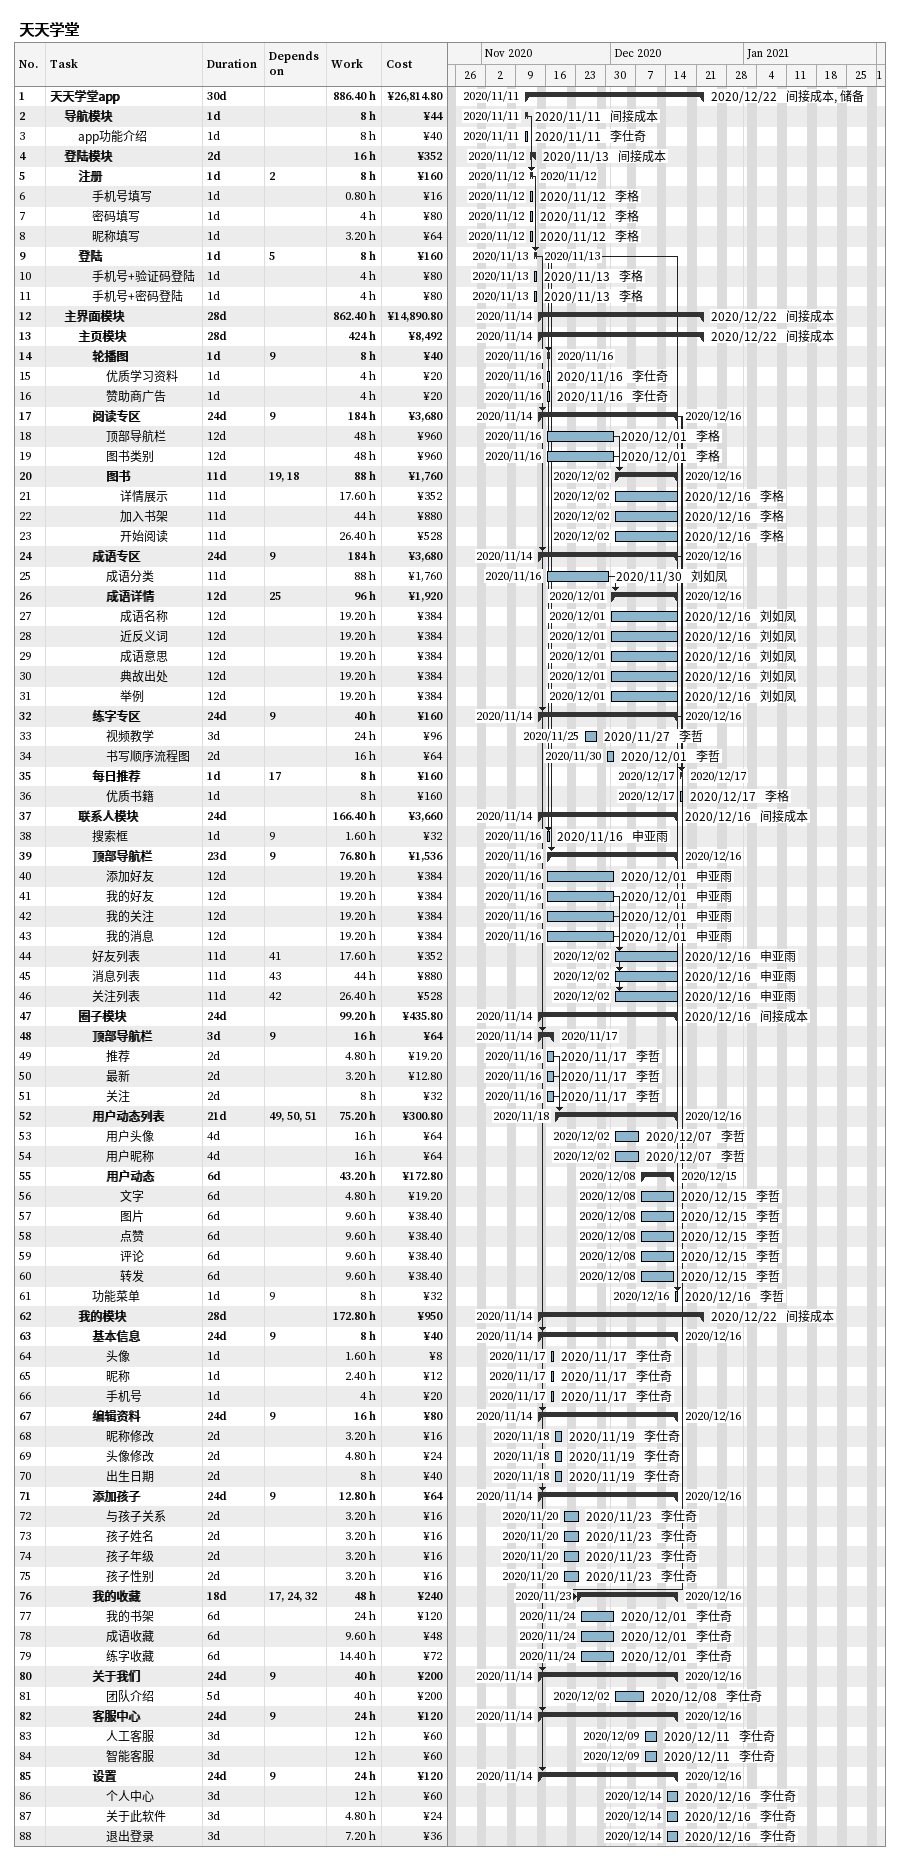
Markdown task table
天天学堂

| ID | Level | Task | Duration | Start | Finish | Predecessors | Resources | Work (h) | Cost (¥) |
|---|---|---|---|---|---|---|---|---|---|
| 1 | 1 | **天天学堂app** | 30d | 2020-11-11 | 2020-12-22 |  | 间接成本, 储备 | 886.40 | 26814.80 |
| 2 | 2 | **导航模块** | 1d | 2020-11-11 | 2020-11-11 |  | 间接成本 | 8 | 44 |
| 3 | 3 | app功能介绍 | 1d | 2020-11-11 | 2020-11-11 |  | 李仕奇 | 8 | 40 |
| 4 | 2 | **登陆模块** | 2d | 2020-11-12 | 2020-11-13 |  | 间接成本 | 16 | 352 |
| 5 | 3 | **注册** | 1d | 2020-11-12 | 2020-11-12 | 2 |  | 8 | 160 |
| 6 | 4 | 手机号填写 | 1d | 2020-11-12 | 2020-11-12 |  | 李格 | 0.80 | 16 |
| 7 | 4 | 密码填写 | 1d | 2020-11-12 | 2020-11-12 |  | 李格 | 4 | 80 |
| 8 | 4 | 昵称填写 | 1d | 2020-11-12 | 2020-11-12 |  | 李格 | 3.20 | 64 |
| 9 | 3 | **登陆** | 1d | 2020-11-13 | 2020-11-13 | 5 |  | 8 | 160 |
| 10 | 4 | 手机号+验证码登陆 | 1d | 2020-11-13 | 2020-11-13 |  | 李格 | 4 | 80 |
| 11 | 4 | 手机号+密码登陆 | 1d | 2020-11-13 | 2020-11-13 |  | 李格 | 4 | 80 |
| 12 | 2 | **主界面模块** | 28d | 2020-11-14 | 2020-12-22 |  | 间接成本 | 862.40 | 14890.80 |
| 13 | 3 | **主页模块** | 28d | 2020-11-14 | 2020-12-22 |  | 间接成本 | 424 | 8492 |
| 14 | 4 | **轮播图** | 1d | 2020-11-16 | 2020-11-16 | 9 |  | 8 | 40 |
| 15 | 5 | 优质学习资料 | 1d | 2020-11-16 | 2020-11-16 |  | 李仕奇 | 4 | 20 |
| 16 | 5 | 赞助商广告 | 1d | 2020-11-16 | 2020-11-16 |  | 李仕奇 | 4 | 20 |
| 17 | 4 | **阅读专区** | 24d | 2020-11-14 | 2020-12-16 | 9 |  | 184 | 3680 |
| 18 | 5 | 顶部导航栏 | 12d | 2020-11-16 | 2020-12-01 |  | 李格 | 48 | 960 |
| 19 | 5 | 图书类别 | 12d | 2020-11-16 | 2020-12-01 |  | 李格 | 48 | 960 |
| 20 | 5 | **图书** | 11d | 2020-12-02 | 2020-12-16 | 19, 18 |  | 88 | 1760 |
| 21 | 6 | 详情展示 | 11d | 2020-12-02 | 2020-12-16 |  | 李格 | 17.60 | 352 |
| 22 | 6 | 加入书架 | 11d | 2020-12-02 | 2020-12-16 |  | 李格 | 44 | 880 |
| 23 | 6 | 开始阅读 | 11d | 2020-12-02 | 2020-12-16 |  | 李格 | 26.40 | 528 |
| 24 | 4 | **成语专区** | 24d | 2020-11-14 | 2020-12-16 | 9 |  | 184 | 3680 |
| 25 | 5 | 成语分类 | 11d | 2020-11-16 | 2020-11-30 |  | 刘如凤 | 88 | 1760 |
| 26 | 5 | **成语详情** | 12d | 2020-12-01 | 2020-12-16 | 25 |  | 96 | 1920 |
| 27 | 6 | 成语名称 | 12d | 2020-12-01 | 2020-12-16 |  | 刘如凤 | 19.20 | 384 |
| 28 | 6 | 近反义词 | 12d | 2020-12-01 | 2020-12-16 |  | 刘如凤 | 19.20 | 384 |
| 29 | 6 | 成语意思 | 12d | 2020-12-01 | 2020-12-16 |  | 刘如凤 | 19.20 | 384 |
| 30 | 6 | 典故出处 | 12d | 2020-12-01 | 2020-12-16 |  | 刘如凤 | 19.20 | 384 |
| 31 | 6 | 举例 | 12d | 2020-12-01 | 2020-12-16 |  | 刘如凤 | 19.20 | 384 |
| 32 | 4 | **练字专区** | 24d | 2020-11-14 | 2020-12-16 | 9 |  | 40 | 160 |
| 33 | 5 | 视频教学 | 3d | 2020-11-25 | 2020-11-27 |  | 李哲 | 24 | 96 |
| 34 | 5 | 书写顺序流程图 | 2d | 2020-11-30 | 2020-12-01 |  | 李哲 | 16 | 64 |
| 35 | 4 | **每日推荐** | 1d | 2020-12-17 | 2020-12-17 | 17 |  | 8 | 160 |
| 36 | 5 | 优质书籍 | 1d | 2020-12-17 | 2020-12-17 |  | 李格 | 8 | 160 |
| 37 | 3 | **联系人模块** | 24d | 2020-11-14 | 2020-12-16 |  | 间接成本 | 166.40 | 3660 |
| 38 | 4 | 搜索框 | 1d | 2020-11-16 | 2020-11-16 | 9 | 申亚雨 | 1.60 | 32 |
| 39 | 4 | **顶部导航栏** | 23d | 2020-11-16 | 2020-12-16 | 9 |  | 76.80 | 1536 |
| 40 | 5 | 添加好友 | 12d | 2020-11-16 | 2020-12-01 |  | 申亚雨 | 19.20 | 384 |
| 41 | 5 | 我的好友 | 12d | 2020-11-16 | 2020-12-01 |  | 申亚雨 | 19.20 | 384 |
| 42 | 5 | 我的关注 | 12d | 2020-11-16 | 2020-12-01 |  | 申亚雨 | 19.20 | 384 |
| 43 | 5 | 我的消息 | 12d | 2020-11-16 | 2020-12-01 |  | 申亚雨 | 19.20 | 384 |
| 44 | 4 | 好友列表 | 11d | 2020-12-02 | 2020-12-16 | 41 | 申亚雨 | 17.60 | 352 |
| 45 | 4 | 消息列表 | 11d | 2020-12-02 | 2020-12-16 | 43 | 申亚雨 | 44 | 880 |
| 46 | 4 | 关注列表 | 11d | 2020-12-02 | 2020-12-16 | 42 | 申亚雨 | 26.40 | 528 |
| 47 | 3 | **圈子模块** | 24d | 2020-11-14 | 2020-12-16 |  | 间接成本 | 99.20 | 435.80 |
| 48 | 4 | **顶部导航栏** | 3d | 2020-11-14 | 2020-11-17 | 9 |  | 16 | 64 |
| 49 | 5 | 推荐 | 2d | 2020-11-16 | 2020-11-17 |  | 李哲 | 4.80 | 19.20 |
| 50 | 5 | 最新 | 2d | 2020-11-16 | 2020-11-17 |  | 李哲 | 3.20 | 12.80 |
| 51 | 5 | 关注 | 2d | 2020-11-16 | 2020-11-17 |  | 李哲 | 8 | 32 |
| 52 | 4 | **用户动态列表** | 21d | 2020-11-18 | 2020-12-16 | 49, 50, 51 |  | 75.20 | 300.80 |
| 53 | 5 | 用户头像 | 4d | 2020-12-02 | 2020-12-07 |  | 李哲 | 16 | 64 |
| 54 | 5 | 用户昵称 | 4d | 2020-12-02 | 2020-12-07 |  | 李哲 | 16 | 64 |
| 55 | 5 | **用户动态** | 6d | 2020-12-08 | 2020-12-15 |  |  | 43.20 | 172.80 |
| 56 | 6 | 文字 | 6d | 2020-12-08 | 2020-12-15 |  | 李哲 | 4.80 | 19.20 |
| 57 | 6 | 图片 | 6d | 2020-12-08 | 2020-12-15 |  | 李哲 | 9.60 | 38.40 |
| 58 | 6 | 点赞 | 6d | 2020-12-08 | 2020-12-15 |  | 李哲 | 9.60 | 38.40 |
| 59 | 6 | 评论 | 6d | 2020-12-08 | 2020-12-15 |  | 李哲 | 9.60 | 38.40 |
| 60 | 6 | 转发 | 6d | 2020-12-08 | 2020-12-15 |  | 李哲 | 9.60 | 38.40 |
| 61 | 4 | 功能菜单 | 1d | 2020-12-16 | 2020-12-16 | 9 | 李哲 | 8 | 32 |
| 62 | 3 | **我的模块** | 28d | 2020-11-14 | 2020-12-22 |  | 间接成本 | 172.80 | 950 |
| 63 | 4 | **基本信息** | 24d | 2020-11-14 | 2020-12-16 | 9 |  | 8 | 40 |
| 64 | 5 | 头像 | 1d | 2020-11-17 | 2020-11-17 |  | 李仕奇 | 1.60 | 8 |
| 65 | 5 | 昵称 | 1d | 2020-11-17 | 2020-11-17 |  | 李仕奇 | 2.40 | 12 |
| 66 | 5 | 手机号 | 1d | 2020-11-17 | 2020-11-17 |  | 李仕奇 | 4 | 20 |
| 67 | 4 | **编辑资料** | 24d | 2020-11-14 | 2020-12-16 | 9 |  | 16 | 80 |
| 68 | 5 | 昵称修改 | 2d | 2020-11-18 | 2020-11-19 |  | 李仕奇 | 3.20 | 16 |
| 69 | 5 | 头像修改 | 2d | 2020-11-18 | 2020-11-19 |  | 李仕奇 | 4.80 | 24 |
| 70 | 5 | 出生日期 | 2d | 2020-11-18 | 2020-11-19 |  | 李仕奇 | 8 | 40 |
| 71 | 4 | **添加孩子** | 24d | 2020-11-14 | 2020-12-16 | 9 |  | 12.80 | 64 |
| 72 | 5 | 与孩子关系 | 2d | 2020-11-20 | 2020-11-23 |  | 李仕奇 | 3.20 | 16 |
| 73 | 5 | 孩子姓名 | 2d | 2020-11-20 | 2020-11-23 |  | 李仕奇 | 3.20 | 16 |
| 74 | 5 | 孩子年级 | 2d | 2020-11-20 | 2020-11-23 |  | 李仕奇 | 3.20 | 16 |
| 75 | 5 | 孩子性别 | 2d | 2020-11-20 | 2020-11-23 |  | 李仕奇 | 3.20 | 16 |
| 76 | 4 | **我的收藏** | 18d | 2020-11-23 | 2020-12-16 | 17, 24, 32 |  | 48 | 240 |
| 77 | 5 | 我的书架 | 6d | 2020-11-24 | 2020-12-01 |  | 李仕奇 | 24 | 120 |
| 78 | 5 | 成语收藏 | 6d | 2020-11-24 | 2020-12-01 |  | 李仕奇 | 9.60 | 48 |
| 79 | 5 | 练字收藏 | 6d | 2020-11-24 | 2020-12-01 |  | 李仕奇 | 14.40 | 72 |
| 80 | 4 | **关于我们** | 24d | 2020-11-14 | 2020-12-16 | 9 |  | 40 | 200 |
| 81 | 5 | 团队介绍 | 5d | 2020-12-02 | 2020-12-08 |  | 李仕奇 | 40 | 200 |
| 82 | 4 | **客服中心** | 24d | 2020-11-14 | 2020-12-16 | 9 |  | 24 | 120 |
| 83 | 5 | 人工客服 | 3d | 2020-12-09 | 2020-12-11 |  | 李仕奇 | 12 | 60 |
| 84 | 5 | 智能客服 | 3d | 2020-12-09 | 2020-12-11 |  | 李仕奇 | 12 | 60 |
| 85 | 4 | **设置** | 24d | 2020-11-14 | 2020-12-16 | 9 |  | 24 | 120 |
| 86 | 5 | 个人中心 | 3d | 2020-12-14 | 2020-12-16 |  | 李仕奇 | 12 | 60 |
| 87 | 5 | 关于此软件 | 3d | 2020-12-14 | 2020-12-16 |  | 李仕奇 | 4.80 | 24 |
| 88 | 5 | 退出登录 | 3d | 2020-12-14 | 2020-12-16 |  | 李仕奇 | 7.20 | 36 |
